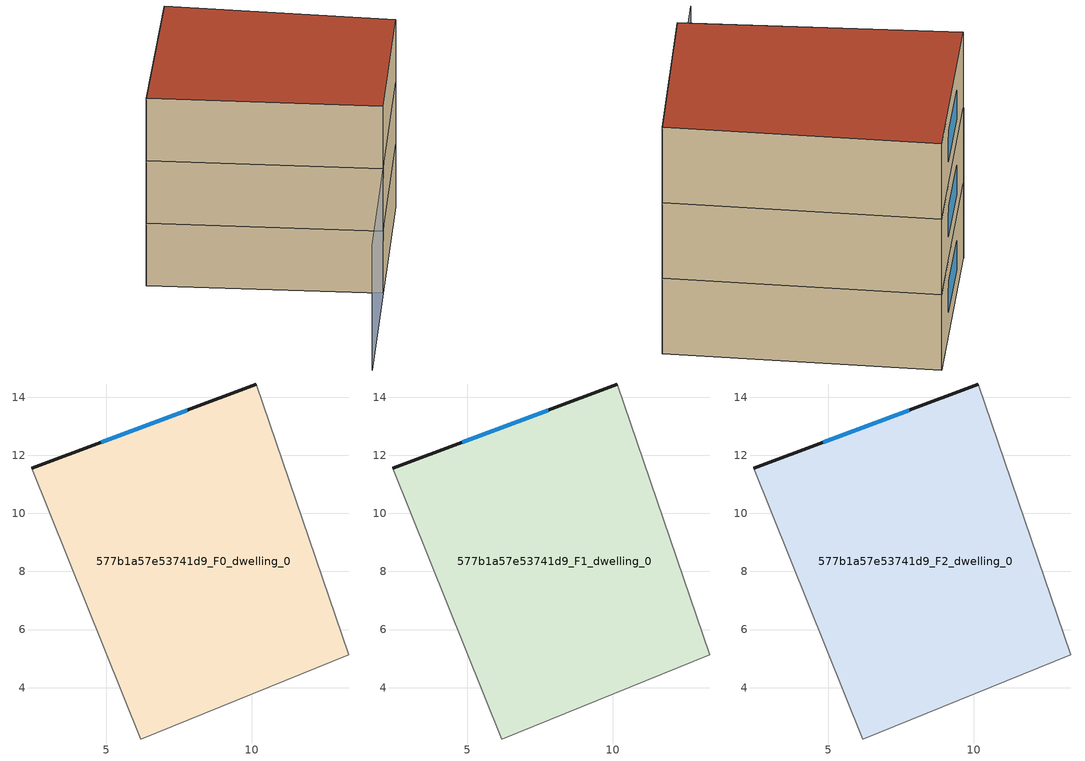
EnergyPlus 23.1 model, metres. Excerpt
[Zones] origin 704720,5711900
577b1a57e53741d9_F0_dwelling_0
 floor ground (EU_floor_Construction): 10.17,14.46 13.35,5.13 6.19,2.23 2.43,11.55 z0
 wall outside (EU_wall_Construction): 10.17,14.46 2.43,11.55 z0:3
 wall adiabatic (EU_wall_Construction): 2.43,11.55 6.19,2.23 13.35,5.13 10.17,14.46 z0:3
 window (EU_Window_Construction): 7.78,13.56 4.82,12.44 z0.93:2.07
577b1a57e53741d9_F1_dwelling_0
 floor to 577b1a57e53741d9_F0_dwelling_0 (EU_floor_Construction): 10.17,14.46 13.35,5.13 6.19,2.23 2.43,11.55 z3
 wall outside (EU_wall_Construction): 10.17,14.46 2.43,11.55 z3:6
 wall adiabatic (EU_wall_Construction): 2.43,11.55 6.19,2.23 13.35,5.13 10.17,14.46 z3:6
 window (EU_Window_Construction): 7.78,13.56 4.82,12.44 z3.93:5.07
577b1a57e53741d9_F2_dwelling_0
 floor to 577b1a57e53741d9_F1_dwelling_0 (EU_floor_Construction): 10.17,14.46 13.35,5.13 6.19,2.23 2.43,11.55 z6
 wall outside (EU_wall_Construction): 10.17,14.46 2.43,11.55 z6:9
 wall adiabatic (EU_wall_Construction): 2.43,11.55 6.19,2.23 13.35,5.13 10.17,14.46 z6:9
 window (EU_Window_Construction): 7.78,13.56 4.82,12.44 z6.93:8.07
 roof outside (EU_roof_Construction): 13.35,5.13 10.17,14.46 2.43,11.55 6.19,2.23 z9
shading: 2.43,11.55 6.19,2.23 / 6.19,2.23 -0.15,-0.32 z0:6
[Building]
EU S2 Campaign: North Axis=0; Terrain=City; Solar Distribution=FullExterior
[Site:Location]
London: Latitude=51.5; Longitude=-0.5; Time Zone=0; Elevation=25
[SizingPeriod:WeatherFileDays]
AnnualSizingPeriod: Begin Month=1; Begin Day of Month=1; End Month=12; End Day of Month=31; Day of Week for Start Day=Monday; Use Weather File Daylight Saving Period=No; Use Weather File Rain and Snow Indicators=No
[MATERIAL]
EU_InternalMass_Material: Roughness=MediumRough; Thickness=0.1; Conductivity=1; Density=1800; Specific Heat=900; Thermal Absorptance=0.9; Solar Absorptance=0.7; Visible Absorptance=0.7
[MATERIAL:NOMASS] Roughness=MediumRough; Thermal Absorptance=0.9; Solar Absorptance=0.7; Visible Absorptance=0.7
Name | Thermal Resistance
EU_wall_NoMass | 0.53138
EU_roof_NoMass | 2.54466
EU_floor_NoMass | 1.96308
[WINDOWMATERIAL:SIMPLEGLAZINGSYSTEM]
EU_Window_SimpleGlazing: UFactor=4.07112; Solar Heat Gain Coefficient=0.85; Visible Transmittance=0.85
[CONSTRUCTION]
EU_wall_Construction: EU_wall_NoMass
EU_roof_Construction: EU_roof_NoMass
EU_floor_Construction: EU_floor_NoMass
EU_Window_Construction: EU_Window_SimpleGlazing
EU_InternalMass_Construction: EU_InternalMass_Material
[ZONE] Type=1; Multiplier=1; Ceiling Height=autocalculate; Floor Area=autocalculate; Part of Total Floor Area=Yes
Name | Volume
577b1a57e53741d9_F0_dwelling_0 | 238.591
577b1a57e53741d9_F1_dwelling_0; 577b1a57e53741d9_F2_dwelling_0 | 238.59
[INTERNALMASS] Construction=EU_InternalMass_Construction; Surface Area=79.5304
Name | Zone or ZoneList
577b1a57e53741d9_F0_dwelling_0_EU_InternalMass | 577b1a57e53741d9_F0_dwelling_0
577b1a57e53741d9_F1_dwelling_0_EU_InternalMass | 577b1a57e53741d9_F1_dwelling_0
577b1a57e53741d9_F2_dwelling_0_EU_InternalMass | 577b1a57e53741d9_F2_dwelling_0
[OTHEREQUIPMENT] Fuel Type=Electricity; Design Level Calculation Method=Watts/Area; Power per Zone Floor Area=1; Fraction Latent=0; Fraction Radiant=0; Fraction Lost=0; Carbon Dioxide Generation Rate=0; EndUse Subcategory=EU_Step8_InternalGains
Name | Zone or ZoneList or Space or SpaceList | Schedule
EU_Step8_InternalGain_577b1a57e53741d9_F0_dwelling_0_f000 | 577b1a57e53741d9_F0_dwelling_0 | EU_Step8_GainSchedule_577b1a57e53741d9_F0_dwelling_0_f000
EU_Step8_InternalGain_577b1a57e53741d9_F1_dwelling_0_f000 | 577b1a57e53741d9_F1_dwelling_0 | EU_Step8_GainSchedule_577b1a57e53741d9_F1_dwelling_0_f000
EU_Step8_InternalGain_577b1a57e53741d9_F2_dwelling_0_f000 | 577b1a57e53741d9_F2_dwelling_0 | EU_Step8_GainSchedule_577b1a57e53741d9_F2_dwelling_0_f000
[ZONEVENTILATION:DESIGNFLOWRATE] Schedule=EU_AlwaysOn; Design Flow Rate Calculation Method=AirChanges/Hour; Air Changes per Hour=0.463094; Ventilation Type=Natural; Fan Pressure Rise=0; Fan Total Efficiency=1; Constant Term Coefficient=1; Temperature Term Coefficient=0; Velocity Term Coefficient=0; Velocity Squared Term Coefficient=0; Minimum Indoor Temperature=-100; Maximum Indoor Temperature=100; Delta Temperature=-100; Minimum Outdoor Temperature=-100; Maximum Outdoor Temperature=100; Maximum Wind Speed=40
Name | Zone or ZoneList or Space or SpaceList
EU_ConstantAir_577b1a57e53741d9_F0_dwelling_0 | 577b1a57e53741d9_F0_dwelling_0
EU_ConstantAir_577b1a57e53741d9_F1_dwelling_0 | 577b1a57e53741d9_F1_dwelling_0
EU_ConstantAir_577b1a57e53741d9_F2_dwelling_0 | 577b1a57e53741d9_F2_dwelling_0
[HVACTEMPLATE:THERMOSTAT] Constant Heating Setpoint=20; Constant Cooling Setpoint=50
EU_HeatOnly_577b1a57e53741d9_F0_dwelling_0; EU_HeatOnly_577b1a57e53741d9_F1_dwelling_0; EU_HeatOnly_577b1a57e53741d9_F2_dwelling_0
[HVACTEMPLATE:ZONE:IDEALLOADSAIRSYSTEM] System Availability Schedule=EU_AlwaysOn; Maximum Heating Supply Air Temperature=50; Minimum Cooling Supply Air Temperature=13; Maximum Heating Supply Air Humidity Ratio=0.0156; Minimum Cooling Supply Air Humidity Ratio=0.0077; Heating Limit=NoLimit; Cooling Limit=NoLimit; Heating Availability Schedule=EU_AlwaysOn; Cooling Availability Schedule=EU_CoolingOff; Dehumidification Control Type=ConstantSensibleHeatRatio; Cooling Sensible Heat Ratio=0.7; Dehumidification Setpoint=60; Humidification Control Type=None; Humidification Setpoint=30; Outdoor Air Method=None; Outdoor Air Flow Rate per Person=0.00944; Outdoor Air Flow Rate per Zone Floor Area=0; Outdoor Air Flow Rate per Zone=0; Demand Controlled Ventilation Type=None; Outdoor Air Economizer Type=NoEconomizer; Heat Recovery Type=None; Sensible Heat Recovery Effectiveness=0.7; Latent Heat Recovery Effectiveness=0.65
Name | Template Thermostat
577b1a57e53741d9_F0_dwelling_0 | EU_HeatOnly_577b1a57e53741d9_F0_dwelling_0
577b1a57e53741d9_F1_dwelling_0 | EU_HeatOnly_577b1a57e53741d9_F1_dwelling_0
577b1a57e53741d9_F2_dwelling_0 | EU_HeatOnly_577b1a57e53741d9_F2_dwelling_0
[SIZING:ZONE] Zone Cooling Design Supply Air Temperature Input Method=SupplyAirTemperature; Zone Cooling Design Supply Air Temperature=13; Zone Heating Design Supply Air Temperature Input Method=SupplyAirTemperature; Zone Heating Design Supply Air Temperature=50; Zone Cooling Design Supply Air Humidity Ratio=0.008; Zone Heating Design Supply Air Humidity Ratio=0.008; Cooling Design Air Flow Method=DesignDay; Cooling Design Air Flow Rate=0; Cooling Minimum Air Flow per Zone Floor Area=0.000762; Cooling Minimum Air Flow=0; Cooling Minimum Air Flow Fraction=0.2; Heating Design Air Flow Method=DesignDay; Heating Design Air Flow Rate=0; Heating Maximum Air Flow per Zone Floor Area=0.002032; Heating Maximum Air Flow=0.141576; Heating Maximum Air Flow Fraction=0.3; Account for Dedicated Outdoor Air System=No; Dedicated Outdoor Air System Control Strategy=NeutralSupplyAir; Dedicated Outdoor Air Low Setpoint Temperature for Design=autosize; Dedicated Outdoor Air High Setpoint Temperature for Design=autosize; Zone Load Sizing Method=Sensible Load Only No Latent Load; Zone Latent Cooling Design Supply Air Humidity Ratio Input Method=HumidityRatioDifference; Zone Cooling Design Supply Air Humidity Ratio Difference=0.005; Zone Latent Heating Design Supply Air Humidity Ratio Input Method=HumidityRatioDifference; Zone Humidification Design Supply Air Humidity Ratio Difference=0.005
577b1a57e53741d9_F0_dwelling_0; 577b1a57e53741d9_F1_dwelling_0; 577b1a57e53741d9_F2_dwelling_0
[SCHEDULE:CONSTANT]
Name | Hourly Value
EU_AlwaysOn | 1
EU_CoolingOff | 0
[SCHEDULE:FILE] Column Number=1; Rows to Skip at Top=0; Number of Hours of Data=8760; Column Separator=Comma; Interpolate to Timestep=No; Minutes per Item=60; Adjust Schedule for Daylight Savings=Yes
Name | File
EU_Step8_GainSchedule_577b1a57e53741d9_F0_dwelling_0_f000 | ../../schedules/577b1a57e53741d9/577b1a57e53741d9_F0_dwelling_0_f000_gain.csv
EU_Step8_GainSchedule_577b1a57e53741d9_F1_dwelling_0_f000 | ../../schedules/577b1a57e53741d9/577b1a57e53741d9_F1_dwelling_0_f000_gain.csv
EU_Step8_GainSchedule_577b1a57e53741d9_F2_dwelling_0_f000 | ../../schedules/577b1a57e53741d9/577b1a57e53741d9_F2_dwelling_0_f000_gain.csv
